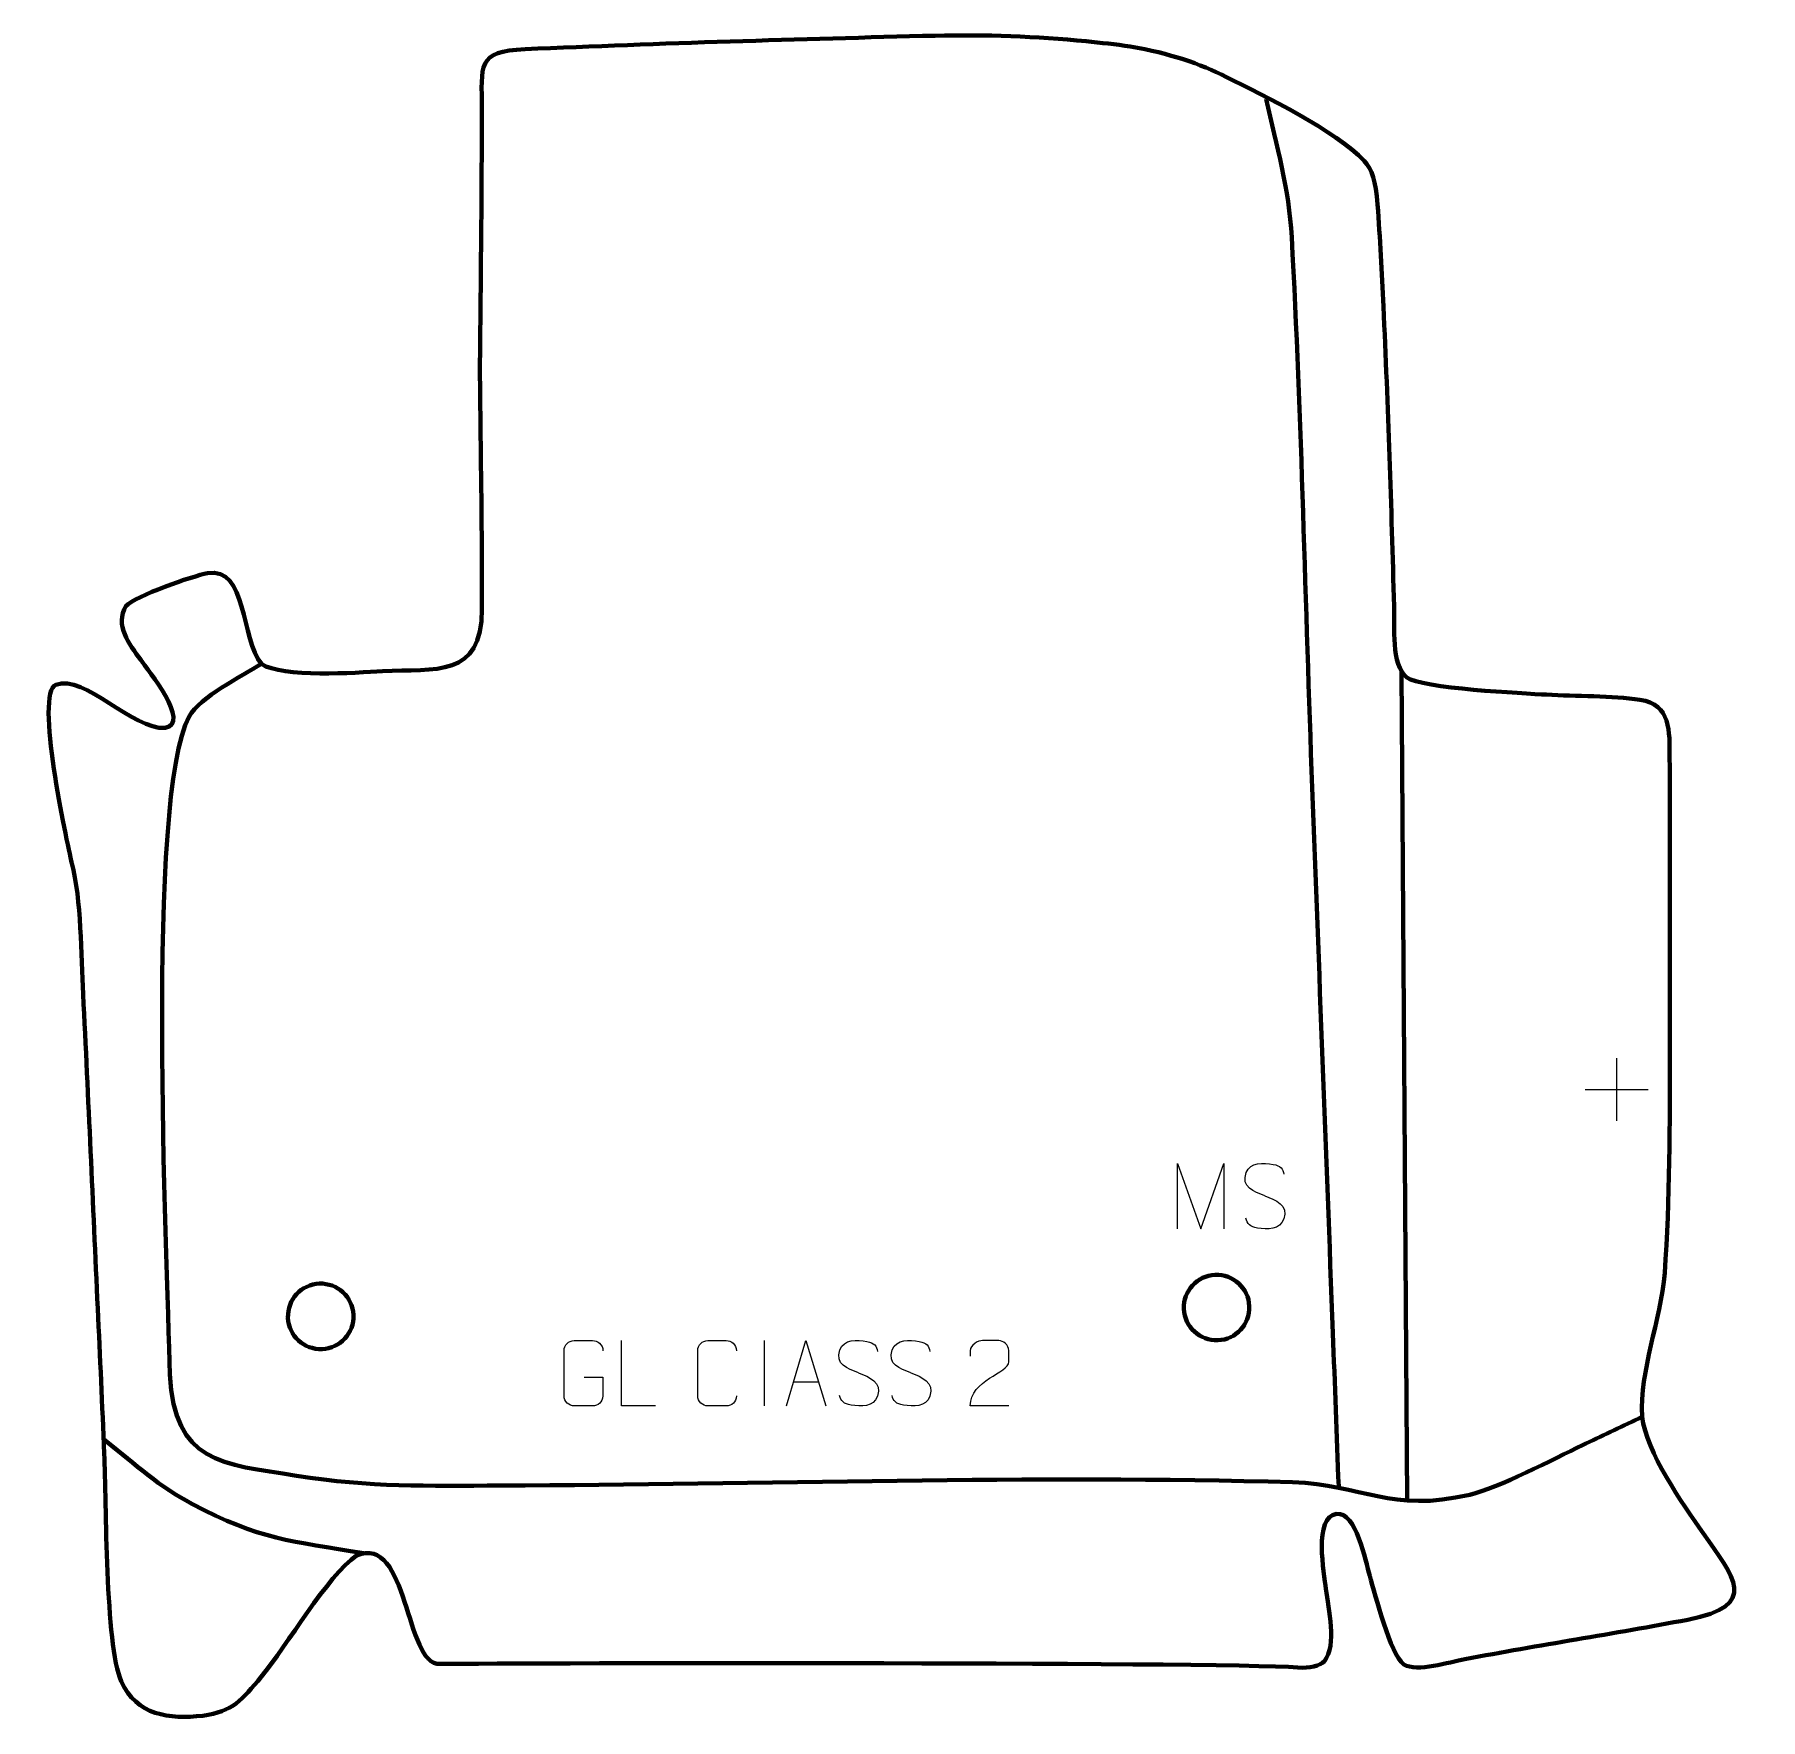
# Model space of a CAD drawing. Header units: millimetres. Extents: x 939 to 1598, y -49 to 594.
import ezdxf

# ---------------------------------------------------------------- set-up
doc = ezdxf.new("R2010")
doc.units = ezdxf.units.MM
doc.header["$MEASUREMENT"] = 0
doc.layers.add('layer 2', color=7, linetype='Continuous')
doc.layers.add('layer 3', color=7, linetype='Continuous')

msp = doc.modelspace()

# ---------------------------------------------------------------- linework, layer by layer
at = {"layer": 'layer 2', "color": 142, "lineweight": 158}
for points, knots in [([(1436.6782, 39.7638), (1435.9406, 59.2335), (1435.2031, 78.7031), (1434.4654, 98.1728), (1434.4654, 98.1728), (1431.8369, 167.5646), (1429.2079, 236.9564), (1426.5792, 306.3481), (1426.5792, 306.3481), (1423.9314, 376.2397), (1422.5412, 446.8071), (1418.738, 516.5307), (1418.738, 516.5307), (1417.7236, 535.127), (1413.0285, 551.2126), (1408.9661, 569.1688)], [0, 0, 0, 0, 0.2, 0.2, 0.2, 0.2, 0.4, 0.4, 0.4, 0.4, 0.6, 0.6, 0.6, 0.6, 1, 1, 1, 1]), ([(1025.5258, 353.642), (1017.9855, 349.0264), (1001.977, 341.0008), (997.9137, 333.5434), (997.9137, 333.5434), (981.2363, 302.9345), (989.3866, 129.1528), (990.512, 82.4831), (990.512, 82.4831), (992.2795, 48.6111), (1010.1615, 48.3344), (1038.8756, 43.8011), (1038.8756, 43.8011), (1067.3492, 39.3057), (1088.4641, 39.9514), (1116.8726, 40.0443), (1116.8726, 40.0443), (1216.2014, 40.3691), (1320.2798, 44.1875), (1418.9949, 41.2877), (1418.9949, 41.2877), (1445.7657, 40.5012), (1456.451, 29.3934), (1486.7473, 36.5662), (1486.7473, 36.5662), (1497.4615, 39.1029), (1518.9106, 50.2269), (1529.7374, 55.4335), (1529.7374, 55.4335), (1536.8857, 58.8713), (1544.0302, 62.3099), (1551.203, 65.697), (1551.203, 65.697), (1551.203, 65.697), (1552.5463, 66.3303), (1552.5463, 66.3303)], [0, 0, 0, 0, 0.1, 0.1, 0.1, 0.1, 0.2, 0.2, 0.2, 0.2, 0.3, 0.3, 0.3, 0.3, 0.4, 0.4, 0.4, 0.4, 0.5, 0.5, 0.5, 0.5, 0.6, 0.6, 0.6, 0.6, 0.7, 0.7, 0.7, 0.7, 0.8, 0.8, 0.8, 0.8, 1, 1, 1, 1]), ([(1064.5497, 14.2263), (1036.8625, 18.8005), (1024.744, 19.4146), (998.9492, 33.0472), (998.9492, 33.0472), (986.6997, 39.5209), (977.1658, 48.2096), (966.4203, 56.7972), (966.4203, 56.7972), (966.4203, 56.7972), (965.2393, 57.7307), (965.2393, 57.7307)], [0, 0, 0, 0, 0.25, 0.25, 0.25, 0.25, 0.5, 0.5, 0.5, 0.5, 1, 1, 1, 1])]:
    msp.add_open_spline(points, degree=3, knots=knots, dxfattribs=at)
msp.add_open_spline([(1462.861, 34.4254), (1462.861, 34.4254), (1460.685, 350.7972), (1460.685, 350.7972)], degree=3, dxfattribs=at)
at = {"layer": 'layer 2', "color": 142, "lineweight": 200}
for points in [[(1390.571, 95.4949), (1397.4687, 95.7788), (1402.8303, 101.6007), (1402.5464, 108.4984), (1402.5464, 108.4984), (1402.2624, 115.396), (1396.4406, 120.7576), (1389.5428, 120.4737), (1389.5428, 120.4737), (1382.6451, 120.1898), (1377.2836, 114.3679), (1377.5675, 107.4702), (1377.5675, 107.4702), (1377.8514, 100.5725), (1383.6733, 95.2109), (1390.571, 95.4949)], [(1048.6102, 92.1439), (1055.5079, 92.4278), (1060.8695, 98.2497), (1060.5855, 105.1474), (1060.5855, 105.1474), (1060.3016, 112.045), (1054.4798, 117.4066), (1047.582, 117.1227), (1047.582, 117.1227), (1040.6843, 116.8388), (1035.3228, 111.0169), (1035.6067, 104.1192), (1035.6067, 104.1192), (1035.8906, 97.2215), (1041.7125, 91.8599), (1048.6102, 92.1439)]]:
    msp.add_open_spline(points, degree=3, knots=[0, 0, 0, 0, 0.2, 0.2, 0.2, 0.2, 0.4, 0.4, 0.4, 0.4, 0.6, 0.6, 0.6, 0.6, 1, 1, 1, 1], dxfattribs=at)
at = {"layer": 'layer 3', "color": 242, "lineweight": 158}
msp.add_open_spline([(1561.1388, 121.1968), (1563.1294, 149.2426), (1563.0799, 178.3081), (1563.0915, 206.4494), (1563.0915, 206.4494), (1563.1051, 243.5591), (1563.131, 280.668), (1563.0139, 317.7775), (1563.0139, 317.7775), (1562.9807, 327.9102), (1563.5465, 338.1457), (1551.6839, 339.9923), (1551.6839, 339.9923), (1541.113, 341.4595), (1527.1101, 341.3303), (1516.0246, 341.9136), (1516.0246, 341.9136), (1507.4988, 342.3623), (1467.9192, 344.3212), (1462.6812, 348.4671), (1462.6812, 348.4671), (1456.6305, 353.2563), (1458.0409, 368.0919), (1457.8348, 375.542), (1457.8348, 375.542), (1456.7791, 413.6919), (1455.5156, 451.9733), (1453.7792, 490.0961), (1453.7792, 490.0961), (1453.1804, 503.0867), (1452.4473, 516.0507), (1451.5246, 529.0227), (1451.5246, 529.0227), (1450.8763, 537.9406), (1449.3732, 542.4173), (1446.4287, 545.5952), (1446.4287, 545.5952), (1435.874, 556.9867), (1408.1411, 570.5743), (1393.8668, 577.6373), (1393.8668, 577.6373), (1383.5529, 582.7408), (1372.4538, 586.6834), (1357.0977, 589.2483), (1357.0977, 589.2483), (1351.5165, 590.1806), (1345.8839, 590.6981), (1340.2558, 591.2685), (1340.2558, 591.2685), (1321.4126, 593.1563), (1301.58, 593.8637), (1282.6369, 593.4266), (1282.6369, 593.4266), (1230.6541, 592.1181), (1178.0155, 590.5411), (1126.1153, 588.2622), (1126.1153, 588.2622), (1107.4418, 587.4424), (1109.6079, 582.0766), (1109.5998, 565.1797), (1109.5998, 565.1797), (1109.5837, 532.1268), (1109.1732, 498.9442), (1108.8583, 465.8844), (1108.8583, 465.8844), (1109.1467, 435.494), (1109.7055, 404.9612), (1109.6491, 374.5832), (1109.6491, 374.5832), (1109.5996, 347.9314), (1091.9164, 351.966), (1071.6547, 350.852), (1071.6547, 350.852), (1061.5796, 350.298), (1033.3172, 348.2779), (1025.5258, 353.642), (1025.5258, 353.642), (1017.5453, 363.0959), (1019.9848, 390.9467), (1004.9191, 388.266), (1004.9191, 388.266), (999.2706, 387.261), (977.348, 379.519), (973.724, 375.7344), (973.724, 375.7344), (969.3701, 368.3931), (975.0508, 361.2622), (979.379, 355.2204), (979.379, 355.2204), (982.1836, 351.2896), (998.7834, 331.0181), (988.671, 329.2016), (988.671, 329.2016), (976.6888, 328.3254), (957.7059, 349.9615), (947.0526, 345.717), (947.0526, 345.717), (938.8587, 342.4524), (951.0556, 286.1735), (953.1025, 277.5959), (953.1025, 277.5959), (956.7655, 263.6766), (956.6509, 242.5278), (957.4034, 227.5899), (957.4034, 227.5899), (959.417, 187.6162), (961.1569, 147.628), (963.0055, 107.6464), (963.0055, 107.6464), (963.8619, 89.1585), (964.6902, 70.6697), (965.4766, 52.1786), (965.4766, 52.1786), (966.2506, 33.9486), (965.8505, -20.9172), (971.9383, -34.6378), (971.9383, -34.6378), (977.7484, -47.7326), (990.3723, -49.2325), (1003.0705, -47.7812), (1003.0705, -47.7812), (1014.4134, -46.3259), (1018.158, -41.6651), (1025.3539, -33.0042), (1025.3539, -33.0042), (1035.2879, -20.9951), (1050.5639, 5.589), (1061.8228, 13.3514), (1061.8228, 13.3514), (1081.6825, 21.879), (1080.1654, -28.6774), (1093.6117, -28.0526), (1093.6117, -28.0526), (1100.1015, -27.751), (1391.1036, -27.1707), (1421.0339, -29.3963), (1421.0339, -29.3963), (1425.4898, -29.7276), (1429.7391, -28.7879), (1431.2157, -26.9603), (1431.2157, -26.9603), (1436.1517, -20.8505), (1432.7141, -7.0098), (1431.7941, 0.5988), (1431.7941, 0.5988), (1431.1015, 6.3263), (1426.9849, 28.202), (1435.8871, 29.2192), (1435.8871, 29.2192), (1443.3597, 30.073), (1446.9298, 11.3129), (1448.5411, 5.6234), (1448.5411, 5.6234), (1450.7099, -2.0343), (1456.2191, -23.9901), (1461.5333, -28.2369), (1461.5333, -28.2369), (1466.6031, -31.2897), (1478.8559, -27.3563), (1484.8804, -26.2121), (1484.8804, -26.2121), (1513.1412, -20.8445), (1541.6241, -16.5297), (1569.9144, -11.151), (1569.9144, -11.151), (1597.6805, -5.8509), (1587.5012, 5.1945), (1575.7758, 21.8791), (1575.7758, 21.8791), (1568.0079, 32.9323), (1553.867, 53.1522), (1552.5463, 66.3303), (1552.5463, 66.3303), (1551.4273, 84.0863), (1559.6189, 102.8026), (1561.1388, 121.1968)], degree=3, knots=[0, 0, 0, 0, 0.02222222, 0.02222222, 0.02222222, 0.02222222, 0.04444444, 0.04444444, 0.04444444, 0.04444444, 0.06666667, 0.06666667, 0.06666667, 0.06666667, 0.08888889, 0.08888889, 0.08888889, 0.08888889, 0.11111111, 0.11111111, 0.11111111, 0.11111111, 0.13333333, 0.13333333, 0.13333333, 0.13333333, 0.15555556, 0.15555556, 0.15555556, 0.15555556, 0.17777778, 0.17777778, 0.17777778, 0.17777778, 0.2, 0.2, 0.2, 0.2, 0.22222222, 0.22222222, 0.22222222, 0.22222222, 0.24444444, 0.24444444, 0.24444444, 0.24444444, 0.26666667, 0.26666667, 0.26666667, 0.26666667, 0.28888889, 0.28888889, 0.28888889, 0.28888889, 0.31111111, 0.31111111, 0.31111111, 0.31111111, 0.33333333, 0.33333333, 0.33333333, 0.33333333, 0.35555556, 0.35555556, 0.35555556, 0.35555556, 0.37777778, 0.37777778, 0.37777778, 0.37777778, 0.4, 0.4, 0.4, 0.4, 0.42222222, 0.42222222, 0.42222222, 0.42222222, 0.44444444, 0.44444444, 0.44444444, 0.44444444, 0.46666667, 0.46666667, 0.46666667, 0.46666667, 0.48888889, 0.48888889, 0.48888889, 0.48888889, 0.51111111, 0.51111111, 0.51111111, 0.51111111, 0.53333333, 0.53333333, 0.53333333, 0.53333333, 0.55555556, 0.55555556, 0.55555556, 0.55555556, 0.57777778, 0.57777778, 0.57777778, 0.57777778, 0.6, 0.6, 0.6, 0.6, 0.62222222, 0.62222222, 0.62222222, 0.62222222, 0.64444444, 0.64444444, 0.64444444, 0.64444444, 0.66666667, 0.66666667, 0.66666667, 0.66666667, 0.68888889, 0.68888889, 0.68888889, 0.68888889, 0.71111111, 0.71111111, 0.71111111, 0.71111111, 0.73333333, 0.73333333, 0.73333333, 0.73333333, 0.75555556, 0.75555556, 0.75555556, 0.75555556, 0.77777778, 0.77777778, 0.77777778, 0.77777778, 0.8, 0.8, 0.8, 0.8, 0.82222222, 0.82222222, 0.82222222, 0.82222222, 0.84444444, 0.84444444, 0.84444444, 0.84444444, 0.86666667, 0.86666667, 0.86666667, 0.86666667, 0.88888889, 0.88888889, 0.88888889, 0.88888889, 0.91111111, 0.91111111, 0.91111111, 0.91111111, 0.93333333, 0.93333333, 0.93333333, 0.93333333, 0.95555556, 0.95555556, 0.95555556, 0.95555556, 1, 1, 1, 1], dxfattribs=at)
at = {"layer": 'layer 3', "color": 250, "lineweight": 9}
for points in [[(1542.7672, 203.2256), (1542.7672, 203.2256), (1542.7672, 179.2477), (1542.7672, 179.2477)], [(1530.7783, 191.2366), (1530.7783, 191.2366), (1554.7562, 191.2366), (1554.7562, 191.2366)], [(1217.4148, 95.3982), (1217.4148, 95.3982), (1217.4148, 70.4241), (1217.4148, 70.4241)], [(1228.6669, 79.6838), (1228.6669, 79.6838), (1238.1626, 79.6838), (1238.1626, 79.6838)]]:
    msp.add_open_spline(points, degree=3, dxfattribs=at)
for points, knots in [([(1375.124, 138.0353), (1375.124, 138.0353), (1375.124, 162.9932), (1375.124, 162.9932), (1375.124, 162.9932), (1375.124, 162.9932), (1384.0491, 138.0353), (1384.0491, 138.0353), (1384.0491, 138.0353), (1384.0491, 138.0353), (1392.809, 162.9927), (1392.809, 162.9927), (1392.809, 162.9927), (1392.809, 162.9927), (1392.809, 138.0353), (1392.809, 138.0353)], [0, 0, 0, 0, 0.2, 0.2, 0.2, 0.2, 0.4, 0.4, 0.4, 0.4, 0.6, 0.6, 0.6, 0.6, 1, 1, 1, 1]), ([(1408.5162, 150.6852), (1404.2679, 152.1556), (1399.3598, 153.9514), (1401.3649, 159.4717), (1401.3649, 159.4717), (1402.8684, 163.6116), (1408.082, 163.2231), (1411.6856, 162.622), (1411.6856, 162.622), (1414.5462, 162.1448), (1415.4109, 160.9316), (1415.7215, 158.8475)], [0, 0, 0, 0, 0.25, 0.25, 0.25, 0.25, 0.5, 0.5, 0.5, 0.5, 1, 1, 1, 1]), ([(1408.5162, 150.6851), (1412.5348, 149.0384), (1417.5643, 147.1501), (1415.7303, 141.7898), (1415.7303, 141.7898), (1414.2705, 137.5234), (1409.3597, 137.7801), (1405.6336, 138.3348), (1405.6336, 138.3348), (1402.8836, 138.7446), (1401.6627, 139.9581), (1401.2847, 142.0703)], [0, 0, 0, 0, 0.25, 0.25, 0.25, 0.25, 0.5, 0.5, 0.5, 0.5, 1, 1, 1, 1]), ([(1148.6697, 81.4201), (1148.6697, 81.4201), (1155.8378, 81.4201), (1155.8378, 81.4201), (1155.8378, 81.4201), (1155.8378, 81.4201), (1155.8378, 74.252), (1155.8378, 74.252), (1155.8378, 74.252), (1155.6981, 71.9286), (1154.0209, 70.449), (1151.8731, 70.4382), (1151.8731, 70.4382), (1149.5413, 70.4386), (1147.2093, 70.4386), (1144.8778, 70.4382), (1144.8778, 70.4382), (1142.9529, 70.3328), (1140.9807, 72.2173), (1140.9919, 74.2346), (1140.9919, 74.2346), (1140.9923, 80.0047), (1140.9923, 85.7744), (1140.9919, 91.5437), (1140.9919, 91.5437), (1140.9961, 93.6818), (1142.7429, 95.401), (1144.8952, 95.3876), (1144.8952, 95.3876), (1147.2209, 95.3876), (1149.547, 95.3876), (1151.8731, 95.3876), (1151.8731, 95.3876), (1153.8198, 95.423), (1155.8112, 93.9315), (1155.8378, 91.4938)], [0, 0, 0, 0, 0.1, 0.1, 0.1, 0.1, 0.2, 0.2, 0.2, 0.2, 0.3, 0.3, 0.3, 0.3, 0.4, 0.4, 0.4, 0.4, 0.5, 0.5, 0.5, 0.5, 0.6, 0.6, 0.6, 0.6, 0.7, 0.7, 0.7, 0.7, 0.8, 0.8, 0.8, 0.8, 1, 1, 1, 1]), ([(1175.8893, 70.4343), (1175.8893, 70.4343), (1162.9402, 70.4343), (1162.9402, 70.4343), (1162.9402, 70.4343), (1162.9402, 70.4343), (1162.9402, 95.3879), (1162.9402, 95.3879)], [0, 0, 0, 0, 0.33333333, 0.33333333, 0.33333333, 0.33333333, 1, 1, 1, 1]), ([(1206.8378, 74.2521), (1206.698, 71.9287), (1205.0208, 70.4491), (1202.8731, 70.4383), (1202.8731, 70.4383), (1200.5412, 70.4387), (1198.2093, 70.4387), (1195.8778, 70.4383), (1195.8778, 70.4383), (1193.9528, 70.3329), (1191.9807, 72.2174), (1191.9919, 74.2347), (1191.9919, 74.2347), (1191.9923, 80.0048), (1191.9923, 85.7745), (1191.9919, 91.5438), (1191.9919, 91.5438), (1191.9961, 93.6819), (1193.7428, 95.4011), (1195.8952, 95.3876), (1195.8952, 95.3876), (1198.2209, 95.3876), (1200.547, 95.3876), (1202.8731, 95.3876), (1202.8731, 95.3876), (1204.8197, 95.4231), (1206.8111, 93.9316), (1206.8378, 91.494)], [0, 0, 0, 0, 0.125, 0.125, 0.125, 0.125, 0.25, 0.25, 0.25, 0.25, 0.375, 0.375, 0.375, 0.375, 0.5, 0.5, 0.5, 0.5, 0.625, 0.625, 0.625, 0.625, 0.75, 0.75, 0.75, 0.75, 1, 1, 1, 1]), ([(1225.9443, 70.4344), (1225.9443, 70.4344), (1233.3153, 95.3879), (1233.3153, 95.3879), (1233.3153, 95.3879), (1233.3153, 95.3879), (1240.8852, 70.4344), (1240.8852, 70.4344)], [0, 0, 0, 0, 0.33333333, 0.33333333, 0.33333333, 0.33333333, 1, 1, 1, 1]), ([(1253.4203, 83.085), (1249.172, 84.5554), (1244.2639, 86.3512), (1246.269, 91.8715), (1246.269, 91.8715), (1247.7725, 96.0114), (1252.9861, 95.6229), (1256.5897, 95.0218), (1256.5897, 95.0218), (1259.4503, 94.5446), (1260.315, 93.3314), (1260.6256, 91.2473)], [0, 0, 0, 0, 0.25, 0.25, 0.25, 0.25, 0.5, 0.5, 0.5, 0.5, 1, 1, 1, 1]), ([(1273.4203, 83.085), (1269.172, 84.5554), (1264.2639, 86.3512), (1266.269, 91.8715), (1266.269, 91.8715), (1267.7725, 96.0114), (1272.9861, 95.6229), (1276.5897, 95.0218), (1276.5897, 95.0218), (1279.4503, 94.5446), (1280.315, 93.3314), (1280.6256, 91.2473)], [0, 0, 0, 0, 0.25, 0.25, 0.25, 0.25, 0.5, 0.5, 0.5, 0.5, 1, 1, 1, 1]), ([(1310.7863, 70.424), (1305.8719, 70.4243), (1300.9575, 70.4243), (1296.0434, 70.424), (1296.0434, 70.424), (1296.0434, 80.3563), (1310.6944, 82.9975), (1310.7863, 87.3078), (1310.7863, 87.3078), (1310.786, 88.7319), (1310.786, 90.1556), (1310.7863, 91.5789), (1310.7863, 91.5789), (1310.7694, 93.656), (1308.6466, 95.3808), (1306.9756, 95.3981), (1306.9756, 95.3981), (1304.9024, 95.3977), (1302.8295, 95.3977), (1300.7571, 95.3981), (1300.7571, 95.3981), (1298.935, 95.4146), (1296.1103, 93.6225), (1296.0434, 91.5289), (1296.0434, 91.5289), (1296.0434, 91.5289), (1296.0434, 89.4741), (1296.0434, 89.4741)], [0, 0, 0, 0, 0.125, 0.125, 0.125, 0.125, 0.25, 0.25, 0.25, 0.25, 0.375, 0.375, 0.375, 0.375, 0.5, 0.5, 0.5, 0.5, 0.625, 0.625, 0.625, 0.625, 0.75, 0.75, 0.75, 0.75, 1, 1, 1, 1]), ([(1253.4203, 83.0849), (1257.4389, 81.4382), (1262.4684, 79.5499), (1260.6344, 74.1896), (1260.6344, 74.1896), (1259.1746, 69.9232), (1254.2638, 70.1799), (1250.5377, 70.7346), (1250.5377, 70.7346), (1247.7877, 71.1444), (1246.5668, 72.3579), (1246.1888, 74.4701)], [0, 0, 0, 0, 0.25, 0.25, 0.25, 0.25, 0.5, 0.5, 0.5, 0.5, 1, 1, 1, 1]), ([(1273.4203, 83.0849), (1277.4389, 81.4382), (1282.4684, 79.5499), (1280.6344, 74.1896), (1280.6344, 74.1896), (1279.1746, 69.9232), (1274.2638, 70.1799), (1270.5377, 70.7346), (1270.5377, 70.7346), (1267.7877, 71.1444), (1266.5668, 72.3579), (1266.1888, 74.4701)], [0, 0, 0, 0, 0.25, 0.25, 0.25, 0.25, 0.5, 0.5, 0.5, 0.5, 1, 1, 1, 1])]:
    msp.add_open_spline(points, degree=3, knots=knots, dxfattribs=at)

doc.saveas('drawing.dxf')
